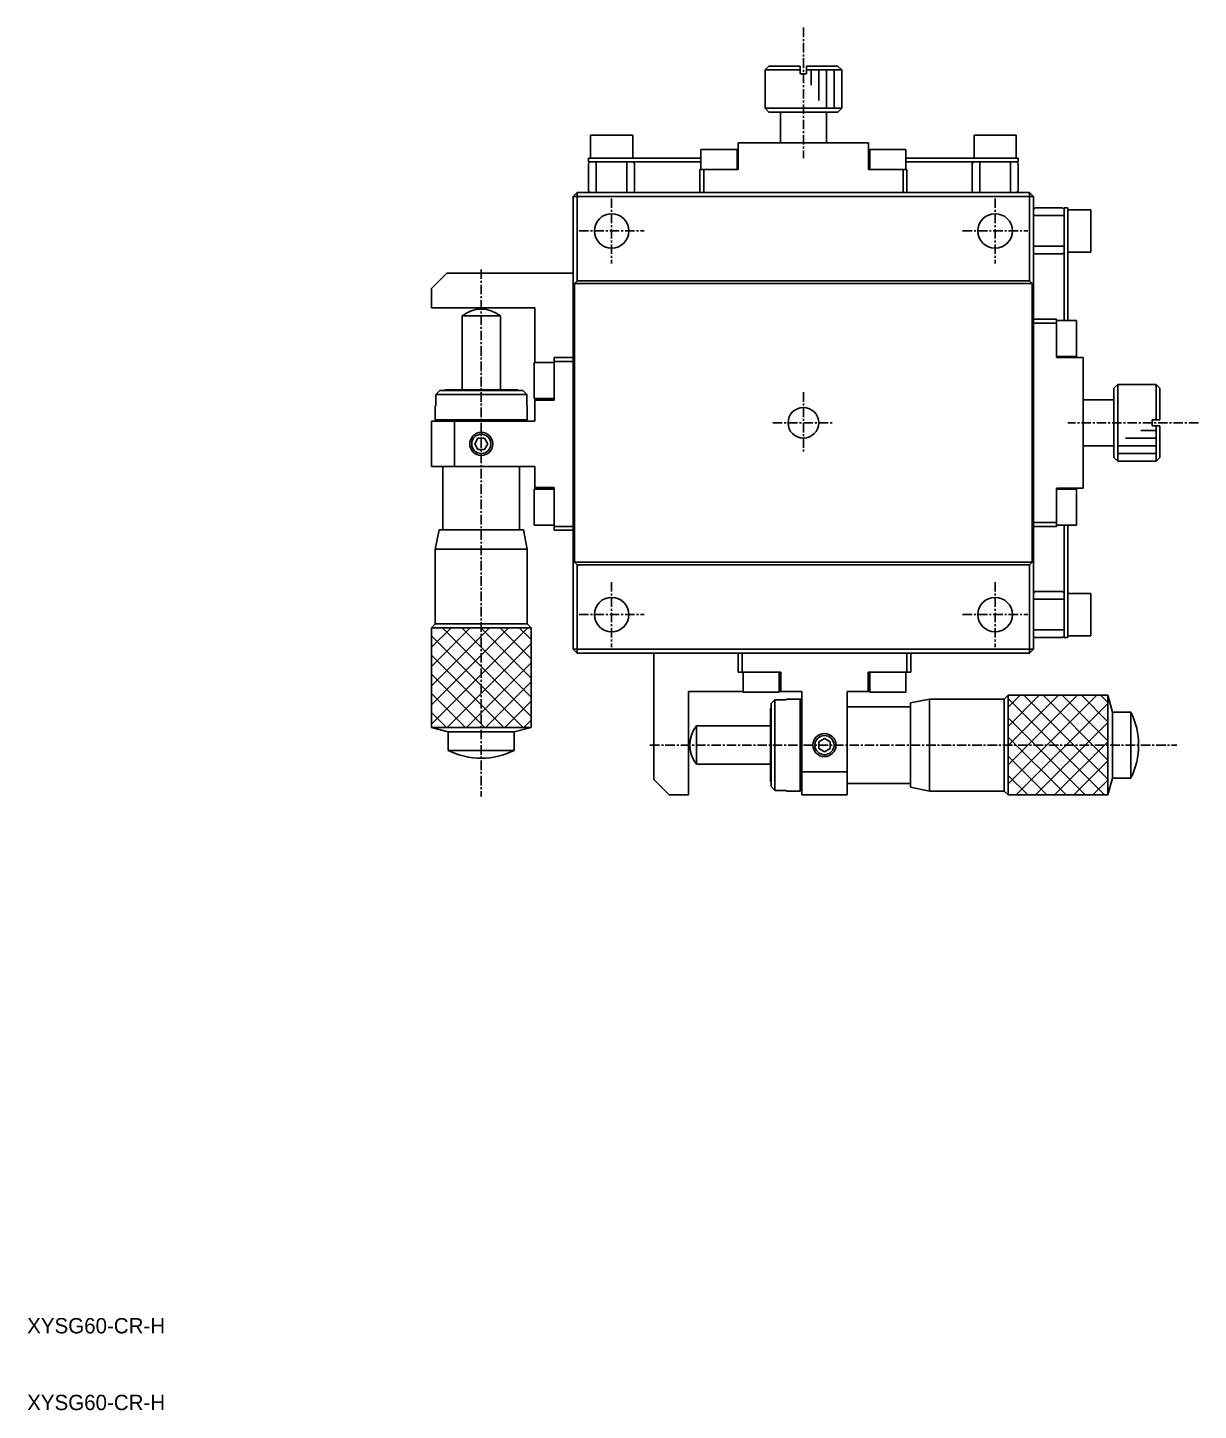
# Model space of a CAD drawing. Extents: x 10 to 454, y 10 to 251.
# Drawn here: x 10.1 to 162.7, y 10 to 190.2 of the extents above; entities that cross this region are included whole.
import ezdxf

# ---------------------------------------------------------------- set-up
doc = ezdxf.new("R2010")
doc.units = 0
doc.linetypes.add('CENTER', pattern=[2, 1.25, -0.25, 0.25, -0.25])
doc.layers.get('0').update_dxf_attribs({"linetype": 'CONTINUOUS'})
doc.layers.add('CENTER', color=1, linetype='CENTER')
doc.styles.get("Standard").update_dxf_attribs({"font": 'FGP教科書体NT-M'})

msp = doc.modelspace()

# ---------------------------------------------------------------- linework, layer by layer
at = {"color": 7, "linetype": 'CONTINUOUS'}
for p, q in [((106.21, 184.67), (106.71, 185.17)), ((106.21, 184.67), (110.81, 184.67)), ((106.21, 179.67), (106.21, 184.67)), ((110.81, 185.17), (106.71, 185.17)), ((110.81, 184.67), (110.81, 185.17)), ((110.81, 184.17), (110.81, 184.67)), ((111.61, 184.17), (110.81, 184.17)), ((115.71, 185.17), (111.61, 185.17)), ((111.61, 185.17), (111.61, 184.67)), ((111.61, 184.67), (116.21, 184.67)), ((111.61, 184.67), (111.61, 184.17)), ((115.71, 185.17), (116.21, 184.67)), ((116.21, 184.67), (116.21, 179.67)), ((111.21, 179.67), (106.21, 179.67)), ((106.71, 179.17), (106.21, 179.67)), ((106.71, 179.17), (111.21, 179.17)), ((106.71, 179.17), (108.21, 179.17)), ((108.21, 179.17), (114.21, 179.17)), ((111.21, 179.17), (108.21, 179.17)), ((108.21, 175.17), (108.21, 179.17)), ((116.21, 179.67), (111.21, 179.67)), ((111.21, 179.17), (115.71, 179.17)), ((114.21, 179.17), (111.21, 179.17)), ((114.21, 179.17), (115.71, 179.17)), ((114.21, 179.17), (114.21, 175.17)), ((116.21, 179.67), (115.71, 179.17)), ((83.46, 176.17), (86.21, 176.17)), ((83.46, 173.17), (83.46, 176.17)), ((86.21, 176.17), (88.96, 176.17)), ((88.96, 176.17), (88.96, 173.17)), ((102.71, 175.17), (109.96, 175.17)), ((102.71, 171.67), (102.71, 175.17)), ((109.96, 175.17), (112.46, 175.17)), ((112.46, 175.17), (119.71, 175.17)), ((119.71, 175.17), (119.71, 171.67)), ((133.46, 176.17), (136.21, 176.17)), ((133.46, 173.17), (133.46, 176.17)), ((136.21, 176.17), (138.96, 176.17)), ((138.96, 176.17), (138.96, 173.17)), ((83.21, 173.17), (83.21, 172.67)), ((85.21, 173.17), (83.21, 173.17)), ((85.21, 173.17), (97.86, 173.17)), ((97.86, 174.27), (100.21, 174.27)), ((97.86, 171.67), (97.86, 174.27)), ((100.21, 174.27), (102.56, 174.27)), ((102.56, 174.27), (102.56, 171.67)), ((102.56, 173.17), (102.71, 173.17)), ((119.71, 173.17), (119.86, 173.17)), ((119.86, 174.27), (122.21, 174.27)), ((119.86, 171.67), (119.86, 174.27)), ((122.21, 174.27), (124.56, 174.27)), ((124.56, 174.27), (124.56, 171.67)), ((124.56, 173.17), (137.21, 173.17)), ((139.21, 173.17), (137.21, 173.17)), ((139.21, 172.67), (139.21, 173.17)), ((83.21, 172.47), (83.41, 172.67)), ((83.21, 172.67), (83.41, 172.67)), ((83.21, 172.47), (83.21, 168.87)), ((84.21, 172.67), (83.41, 172.67)), ((84.21, 168.67), (84.21, 172.67)), ((84.21, 172.67), (85.21, 172.67)), ((84.21, 172.67), (85.21, 172.67)), ((85.21, 172.67), (88.21, 172.67)), ((88.21, 172.67), (85.21, 172.67)), ((88.21, 172.67), (88.21, 168.67)), ((97.86, 172.67), (88.21, 172.67)), ((89.01, 172.67), (89.21, 172.47)), ((89.21, 168.87), (89.21, 172.47)), ((97.71, 171.67), (97.71, 168.67)), ((97.71, 171.67), (98.21, 171.67)), ((98.21, 171.67), (99.39, 171.67)), ((98.21, 168.67), (98.21, 171.67)), ((100.21, 171.67), (99.39, 171.67)), ((101.04, 171.67), (100.21, 171.67)), ((101.04, 171.67), (102.71, 171.67)), ((102.71, 172.67), (102.56, 172.67)), ((119.86, 172.67), (119.71, 172.67)), ((119.71, 171.67), (121.39, 171.67)), ((122.21, 171.67), (121.39, 171.67)), ((123.04, 171.67), (122.21, 171.67)), ((123.04, 171.67), (124.21, 171.67)), ((124.21, 171.67), (124.21, 168.67)), ((124.21, 171.67), (124.71, 171.67)), ((134.21, 172.67), (124.56, 172.67)), ((124.71, 168.67), (124.71, 171.67)), ((133.21, 172.47), (133.41, 172.67)), ((133.21, 172.47), (133.21, 168.87)), ((134.21, 168.67), (134.21, 172.67)), ((134.21, 172.67), (137.21, 172.67)), ((137.21, 172.67), (134.21, 172.67)), ((137.21, 172.67), (138.21, 172.67)), ((137.21, 172.67), (138.21, 172.67)), ((139.01, 172.67), (138.21, 172.67)), ((138.21, 172.67), (138.21, 168.67)), ((139.01, 172.67), (139.21, 172.47)), ((139.01, 172.67), (139.21, 172.67)), ((139.21, 168.87), (139.21, 172.47)), ((81.21, 168.17), (81.71, 168.67)), ((81.71, 168.17), (81.21, 168.17)), ((81.21, 168.17), (81.21, 146.97)), ((81.71, 168.17), (81.71, 168.67)), ((140.71, 168.67), (81.71, 168.67)), ((81.71, 157.17), (81.71, 168.17)), ((81.71, 168.17), (140.71, 168.17)), ((83.41, 168.67), (83.21, 168.87)), ((89.21, 168.87), (89.01, 168.67)), ((124.21, 168.67), (98.21, 168.67)), ((124.21, 168.67), (98.21, 168.67)), ((133.41, 168.67), (133.21, 168.87)), ((139.21, 168.87), (139.01, 168.67)), ((140.71, 168.17), (140.71, 168.67)), ((140.71, 168.67), (141.21, 168.17)), ((140.71, 168.17), (140.71, 157.17)), ((140.71, 168.17), (141.21, 168.17)), ((141.21, 151.67), (141.21, 168.17)), ((141.21, 166.47), (141.41, 166.67)), ((145.01, 166.67), (141.41, 166.67)), ((145.01, 166.67), (145.21, 166.47)), ((145.71, 166.67), (145.21, 166.67)), ((145.21, 166.67), (145.21, 166.47)), ((145.21, 165.67), (145.21, 166.47)), ((145.71, 164.67), (145.71, 166.67)), ((145.71, 166.42), (148.71, 166.42)), ((148.71, 166.42), (148.71, 163.67)), ((141.21, 165.67), (145.21, 165.67)), ((145.21, 165.67), (145.21, 164.67)), ((145.21, 165.67), (145.21, 164.67)), ((145.21, 164.67), (145.21, 161.67)), ((145.21, 161.67), (145.21, 164.67)), ((145.71, 164.67), (145.71, 152.02)), ((148.71, 163.67), (148.71, 160.92)), ((145.21, 161.67), (141.21, 161.67)), ((141.41, 160.67), (141.21, 160.87)), ((141.41, 160.67), (145.01, 160.67)), ((145.21, 160.87), (145.01, 160.67)), ((145.21, 152.02), (145.21, 161.67)), ((148.71, 160.92), (145.71, 160.92)), ((62.71, 156.17), (64.71, 158.17)), ((81.21, 158.17), (64.71, 158.17)), ((81.71, 157.17), (81.36, 156.82)), ((81.36, 156.82), (81.36, 120.52)), ((81.36, 156.82), (141.06, 156.82)), ((140.71, 157.17), (81.71, 157.17)), ((141.06, 156.82), (140.71, 157.17)), ((141.06, 120.52), (141.06, 156.82)), ((62.71, 156.17), (62.71, 153.67)), ((76.21, 153.67), (62.71, 153.67)), ((76.21, 146.52), (76.21, 153.67)), ((66.71, 152.59), (69.21, 152.59)), ((66.71, 142.97), (66.71, 152.59)), ((69.21, 152.59), (71.71, 152.59)), ((71.71, 152.59), (71.71, 142.97)), ((144.21, 152.17), (141.21, 152.17)), ((141.21, 151.67), (144.21, 151.67)), ((141.21, 125.67), (141.21, 151.67)), ((141.21, 125.67), (141.21, 151.67)), ((144.21, 152.17), (144.21, 151.67)), ((144.21, 152.02), (146.81, 152.02)), ((144.21, 151.67), (144.21, 150.49)), ((146.81, 152.02), (146.81, 149.67)), ((144.21, 149.67), (144.21, 150.49)), ((144.21, 148.84), (144.21, 149.67)), ((146.81, 149.67), (146.81, 147.32)), ((144.21, 148.84), (144.21, 147.17)), ((76.11, 141.82), (76.11, 146.52)), ((76.11, 146.52), (78.71, 146.52)), ((81.21, 147.17), (78.71, 147.17)), ((78.71, 147.17), (78.71, 146.67)), ((78.71, 146.67), (81.21, 146.67)), ((78.71, 141.62), (78.71, 146.67)), ((81.21, 146.67), (81.21, 146.97)), ((81.21, 146.67), (81.21, 125.17)), ((146.81, 147.32), (144.21, 147.32)), ((144.21, 147.17), (147.71, 147.17)), ((145.21, 147.17), (145.21, 147.32)), ((145.71, 147.32), (145.71, 147.17)), ((147.71, 147.17), (147.71, 139.92)), ((63.8, 142.87), (63.3, 142.37)), ((63.3, 142.37), (75.13, 142.37)), ((63.3, 142.37), (63.3, 140.87)), ((74.62, 142.87), (63.8, 142.87)), ((64.46, 142.97), (73.96, 142.97)), ((64.46, 142.87), (64.46, 142.97)), ((73.96, 142.97), (73.96, 142.87)), ((75.13, 142.37), (74.62, 142.87)), ((75.13, 140.87), (75.13, 142.37)), ((151.71, 143.17), (152.21, 143.67)), ((151.71, 143.17), (151.71, 138.67)), ((151.71, 143.17), (151.71, 141.67)), ((152.21, 138.67), (152.21, 143.67)), ((152.21, 143.67), (157.21, 143.67)), ((157.21, 143.67), (157.21, 139.07)), ((157.21, 143.67), (157.71, 143.17)), ((157.71, 139.07), (157.71, 143.17)), ((63.3, 140.87), (63.21, 140.87)), ((63.21, 139.07), (63.21, 140.87)), ((75.21, 140.87), (75.13, 140.87)), ((75.21, 140.87), (75.21, 139.07)), ((78.71, 141.82), (76.11, 141.82)), ((76.21, 141.65), (76.21, 141.82)), ((78.71, 141.65), (76.21, 141.65)), ((76.21, 141.65), (76.21, 141.62)), ((76.21, 141.62), (78.71, 141.62)), ((76.21, 141.62), (76.21, 138.87)), ((147.71, 141.67), (151.71, 141.67)), ((151.71, 141.67), (151.71, 135.67)), ((151.71, 138.67), (151.71, 141.67)), ((65.71, 138.87), (62.71, 138.87)), ((62.71, 138.87), (62.71, 132.97)), ((75.21, 139.07), (63.21, 139.07)), ((63.41, 138.87), (63.21, 139.07)), ((65.71, 138.87), (76.21, 138.87)), ((65.71, 132.97), (65.71, 138.87)), ((75.21, 139.07), (75.01, 138.87)), ((147.71, 139.92), (147.71, 137.42)), ((156.71, 138.27), (156.71, 139.07)), ((156.71, 139.07), (157.21, 139.07)), ((157.21, 139.07), (157.71, 139.07)), ((147.71, 137.42), (147.71, 130.17)), ((151.71, 138.67), (151.71, 134.17)), ((151.71, 135.67), (151.71, 138.67)), ((152.21, 133.67), (152.21, 138.67)), ((157.21, 138.27), (156.71, 138.27)), ((157.21, 138.27), (157.21, 133.67)), ((157.71, 138.27), (157.21, 138.27)), ((157.71, 134.17), (157.71, 138.27)), ((68.78, 136.67), (68.35, 135.92)), ((68.35, 135.92), (68.78, 135.17)), ((69.65, 136.67), (68.78, 136.67)), ((68.78, 135.17), (69.65, 135.17)), ((70.08, 135.92), (69.65, 136.67)), ((69.65, 135.17), (70.08, 135.92)), ((151.71, 135.67), (147.71, 135.67)), ((151.71, 135.67), (151.71, 134.17)), ((152.21, 133.67), (151.71, 134.17)), ((157.21, 133.67), (152.21, 133.67)), ((157.71, 134.17), (157.21, 133.67)), ((62.71, 132.97), (65.71, 132.97)), ((64.21, 124.72), (64.21, 132.97)), ((65.71, 132.97), (76.21, 132.97)), ((74.21, 132.97), (74.21, 124.72)), ((76.21, 132.97), (76.21, 130.22)), ((76.11, 125.32), (76.11, 130.02)), ((76.11, 130.02), (78.71, 130.02)), ((78.71, 130.22), (76.21, 130.22)), ((76.21, 130.22), (76.21, 130.19)), ((76.21, 130.19), (78.71, 130.19)), ((76.21, 130.19), (76.21, 130.02)), ((78.71, 130.22), (78.71, 125.17)), ((147.71, 130.17), (144.21, 130.17)), ((144.21, 130.17), (144.21, 128.49)), ((144.21, 130.02), (146.81, 130.02)), ((145.21, 130.02), (145.21, 130.17)), ((145.71, 130.17), (145.71, 130.02)), ((146.81, 130.02), (146.81, 127.67)), ((144.21, 127.67), (144.21, 128.49)), ((144.21, 126.84), (144.21, 127.67)), ((144.21, 126.84), (144.21, 125.67)), ((146.81, 127.67), (146.81, 125.32)), ((63.21, 122.22), (63.71, 124.72)), ((63.71, 124.72), (69.21, 124.72)), ((69.21, 124.72), (74.71, 124.72)), ((74.71, 124.72), (75.21, 122.22)), ((78.71, 125.32), (76.11, 125.32)), ((81.21, 125.17), (78.71, 125.17)), ((78.71, 125.17), (78.71, 124.67)), ((78.71, 124.67), (81.21, 124.67)), ((81.21, 124.87), (81.21, 125.17)), ((81.21, 124.87), (81.21, 109.17)), ((144.21, 125.67), (141.21, 125.67)), ((141.21, 109.17), (141.21, 125.67)), ((141.21, 125.17), (144.21, 125.17)), ((144.21, 125.67), (144.21, 125.17)), ((146.81, 125.32), (144.21, 125.32)), ((145.21, 115.67), (145.21, 125.32)), ((145.71, 125.32), (145.71, 112.67)), ((63.21, 122.22), (69.21, 122.22)), ((63.21, 112.47), (63.21, 122.22)), ((69.21, 122.22), (75.21, 122.22)), ((75.21, 122.22), (75.21, 112.47)), ((81.36, 120.52), (81.71, 120.17)), ((81.36, 120.52), (141.06, 120.52)), ((81.71, 109.17), (81.71, 120.17)), ((81.71, 120.17), (140.71, 120.17)), ((140.71, 120.17), (141.06, 120.52)), ((140.71, 120.17), (140.71, 109.17)), ((141.21, 116.47), (141.41, 116.67)), ((141.21, 115.67), (145.21, 115.67)), ((145.01, 116.67), (141.41, 116.67)), ((145.01, 116.67), (145.21, 116.47)), ((145.21, 115.67), (145.21, 112.67)), ((145.21, 112.67), (145.21, 115.67)), ((145.71, 116.42), (148.71, 116.42)), ((148.71, 116.42), (148.71, 113.67)), ((148.71, 113.67), (148.71, 110.92)), ((62.71, 111.97), (63.21, 112.47)), ((75.71, 111.97), (62.71, 111.97)), ((62.71, 111.97), (62.71, 98.97)), ((63.21, 112.47), (69.21, 112.47)), ((69.21, 112.47), (75.21, 112.47)), ((69.21, 111.97), (75.71, 111.97)), ((75.21, 112.47), (75.71, 111.97)), ((75.71, 98.97), (75.71, 111.97)), ((145.21, 112.67), (145.21, 111.67)), ((145.21, 112.67), (145.21, 111.67)), ((145.71, 110.67), (145.71, 112.67)), ((145.21, 111.67), (141.21, 111.67)), ((141.41, 110.67), (141.21, 110.87)), ((141.41, 110.67), (145.01, 110.67)), ((145.21, 110.87), (145.01, 110.67)), ((145.21, 110.87), (145.21, 111.67)), ((145.21, 110.87), (145.21, 110.67)), ((145.21, 110.67), (145.71, 110.67)), ((148.71, 110.92), (145.71, 110.92)), ((81.21, 109.17), (81.71, 109.17)), ((81.71, 108.67), (81.21, 109.17)), ((140.71, 109.17), (81.71, 109.17)), ((81.71, 108.67), (81.71, 109.17)), ((81.71, 108.67), (140.71, 108.67)), ((91.71, 108.67), (91.71, 92.17)), ((102.71, 108.67), (102.71, 106.17)), ((103.21, 108.67), (102.91, 108.67)), ((103.21, 106.17), (103.21, 108.67)), ((103.21, 108.67), (124.71, 108.67)), ((124.71, 108.67), (124.71, 106.17)), ((125.01, 108.67), (124.71, 108.67)), ((125.21, 106.17), (125.21, 108.67)), ((141.21, 109.17), (140.71, 108.67)), ((140.71, 108.67), (140.71, 109.17)), ((141.21, 109.17), (140.71, 109.17)), ((102.71, 106.17), (103.21, 106.17)), ((108.26, 106.17), (103.21, 106.17)), ((103.36, 103.57), (103.36, 106.17)), ((108.06, 106.17), (108.06, 103.57)), ((108.23, 106.17), (108.23, 103.67)), ((108.26, 103.67), (108.26, 106.17)), ((119.67, 106.17), (119.67, 103.67)), ((119.67, 106.17), (124.71, 106.17)), ((119.7, 103.67), (119.7, 106.17)), ((119.86, 103.57), (119.86, 106.17)), ((124.56, 106.17), (124.56, 103.57)), ((124.71, 106.17), (125.21, 106.17)), ((96.21, 103.67), (96.21, 90.17)), ((103.36, 103.67), (96.21, 103.67)), ((108.06, 103.57), (103.36, 103.57)), ((108.23, 103.67), (108.06, 103.67)), ((108.23, 103.67), (108.26, 103.67)), ((108.26, 103.67), (111.01, 103.67)), ((111.01, 93.17), (111.01, 103.67)), ((116.91, 93.17), (116.91, 103.67)), ((116.91, 103.67), (119.67, 103.67)), ((119.67, 103.67), (119.7, 103.67)), ((119.7, 103.67), (119.86, 103.67)), ((124.56, 103.57), (119.86, 103.57)), ((137.41, 102.67), (137.91, 103.17)), ((137.91, 96.67), (137.91, 103.17)), ((150.91, 103.17), (137.91, 103.17)), ((137.91, 103.17), (137.91, 90.17)), ((150.91, 103.17), (151.5, 100.97)), ((150.91, 90.17), (150.91, 103.17)), ((106.91, 91.92), (106.91, 101.42)), ((106.91, 101.42), (107.01, 101.42)), ((107.51, 102.58), (107.01, 102.08)), ((107.01, 102.08), (107.01, 91.26)), ((109.01, 102.58), (107.51, 102.58)), ((107.51, 90.75), (107.51, 102.58)), ((109.01, 102.67), (109.01, 102.58)), ((109.01, 102.67), (110.81, 102.67)), ((110.81, 102.67), (110.81, 90.67)), ((110.81, 102.67), (111.01, 102.47)), ((116.91, 101.67), (125.16, 101.67)), ((125.16, 102.17), (127.66, 102.67)), ((125.16, 96.67), (125.16, 102.17)), ((127.66, 96.67), (127.66, 102.67)), ((127.66, 102.67), (137.41, 102.67)), ((137.41, 96.67), (137.41, 102.67)), ((151.5, 96.67), (151.5, 100.97)), ((151.5, 100.97), (153.91, 100.97)), ((153.91, 96.67), (153.91, 100.97)), ((97.29, 96.67), (97.29, 99.17)), ((97.29, 99.17), (106.91, 99.17)), ((62.71, 98.97), (69.21, 98.97)), ((64.91, 98.38), (62.71, 98.97)), ((62.71, 98.97), (75.71, 98.97)), ((64.91, 98.38), (69.21, 98.38)), ((64.91, 95.97), (64.91, 98.38)), ((69.21, 98.38), (73.51, 98.38)), ((75.71, 98.97), (73.51, 98.38)), ((73.51, 98.38), (73.51, 95.97)), ((113.96, 97.53), (113.21, 97.1)), ((114.71, 97.1), (113.96, 97.53)), ((64.91, 95.97), (69.21, 95.97)), ((69.21, 95.97), (73.51, 95.97)), ((97.29, 94.17), (97.29, 96.67)), ((113.21, 97.1), (113.21, 96.23)), ((113.21, 96.23), (113.96, 95.8)), ((113.96, 95.8), (114.71, 96.23)), ((114.71, 96.23), (114.71, 97.1)), ((125.16, 91.17), (125.16, 96.67)), ((127.66, 90.67), (127.66, 96.67)), ((137.41, 90.67), (137.41, 96.67)), ((150.91, 90.17), (150.91, 96.67)), ((151.5, 92.37), (151.5, 96.67)), ((153.91, 92.37), (153.91, 96.67)), ((106.91, 94.17), (97.29, 94.17)), ((93.71, 90.17), (91.71, 92.17)), ((107.01, 91.92), (106.91, 91.92)), ((116.91, 93.17), (111.01, 93.17)), ((111.01, 93.17), (111.01, 90.17)), ((116.91, 90.17), (116.91, 93.17)), ((151.5, 92.37), (150.91, 90.17)), ((153.91, 92.37), (151.5, 92.37)), ((93.71, 90.17), (96.21, 90.17)), ((107.01, 91.26), (107.51, 90.75)), ((107.51, 90.75), (109.01, 90.75)), ((109.01, 90.75), (109.01, 90.67)), ((110.81, 90.67), (109.01, 90.67)), ((111.01, 90.87), (110.81, 90.67)), ((111.01, 90.17), (116.91, 90.17)), ((125.16, 91.67), (116.91, 91.67)), ((127.66, 90.67), (125.16, 91.17)), ((137.41, 90.67), (127.66, 90.67)), ((137.91, 90.17), (137.41, 90.67)), ((137.91, 90.17), (150.91, 90.17))]:
    msp.add_line(p, q, dxfattribs=at)
at = {"color": 3, "linetype": 'CONTINUOUS'}
for p, q in [((112.21, 184.67), (112.21, 182.67)), ((113.21, 184.67), (113.21, 180.67)), ((114.21, 184.67), (114.21, 179.67)), ((115.21, 184.67), (115.21, 179.67)), ((157.21, 137.67), (155.21, 137.67)), ((157.21, 135.67), (152.21, 135.67)), ((157.21, 136.67), (153.21, 136.67)), ((157.21, 134.67), (152.21, 134.67)), ((62.71, 111.97), (69.21, 111.97)), ((62.71, 98.97), (62.71, 111.97)), ((62.71, 99.41), (75.27, 111.97)), ((62.71, 101.91), (72.77, 111.97)), ((62.71, 104.41), (70.27, 111.97)), ((62.71, 106.91), (67.77, 111.97)), ((62.71, 109.41), (65.27, 111.97)), ((62.71, 111.91), (62.77, 111.97)), ((75.71, 100.41), (64.16, 111.97)), ((75.71, 102.91), (66.66, 111.97)), ((75.71, 105.41), (69.16, 111.97)), ((75.71, 107.91), (71.66, 111.97)), ((75.71, 110.41), (74.16, 111.97)), ((75.71, 111.97), (75.71, 98.97)), ((74.66, 98.97), (62.71, 110.91)), ((72.16, 98.97), (62.71, 108.41)), ((64.77, 98.97), (75.71, 109.91)), ((67.27, 98.97), (75.71, 107.41)), ((69.66, 98.97), (62.71, 105.91)), ((69.77, 98.97), (75.71, 104.91)), ((67.16, 98.97), (62.71, 103.41)), ((137.91, 103.17), (150.91, 103.17)), ((149.47, 103.17), (137.91, 91.61)), ((146.97, 103.17), (137.91, 94.11)), ((144.47, 103.17), (137.91, 96.61)), ((141.97, 103.17), (137.91, 99.11)), ((139.47, 103.17), (137.91, 101.61)), ((150.47, 90.17), (137.91, 102.72)), ((150.91, 92.22), (139.97, 103.17)), ((150.91, 94.72), (142.47, 103.17)), ((150.91, 97.22), (144.97, 103.17)), ((150.91, 99.72), (147.47, 103.17)), ((150.91, 102.22), (149.97, 103.17)), ((150.91, 96.67), (150.91, 103.17)), ((64.66, 98.97), (62.71, 100.91)), ((72.27, 98.97), (75.71, 102.41)), ((150.91, 102.11), (138.97, 90.17)), ((74.77, 98.97), (75.71, 99.91)), ((147.97, 90.17), (137.91, 100.22)), ((150.91, 99.61), (141.47, 90.17)), ((69.21, 98.97), (75.71, 98.97)), ((145.47, 90.17), (137.91, 97.72)), ((137.91, 90.17), (137.91, 96.67)), ((150.91, 97.11), (143.97, 90.17)), ((142.97, 90.17), (137.91, 95.22)), ((150.91, 94.61), (146.47, 90.17)), ((140.47, 90.17), (137.91, 92.72)), ((150.91, 92.11), (148.97, 90.17)), ((137.97, 90.17), (137.91, 90.22)), ((150.91, 90.17), (137.91, 90.17))]:
    msp.add_line(p, q, dxfattribs=at)
at = {"color": 7, "linetype": 'CONTINUOUS'}
for centre, radius in [((86.21, 163.67), 2.25), ((136.21, 163.67), 2.25), ((111.21, 138.67), 2), ((69.21, 135.92), 1.25), ((86.21, 113.67), 2.25), ((136.21, 113.67), 2.25), ((113.96, 96.67), 1.25)]:
    msp.add_circle(centre, radius, dxfattribs=at)
at = {"color": 3, "linetype": 'CONTINUOUS'}
for centre in [(69.21, 135.92), (113.96, 96.67)]:
    msp.add_circle(centre, 1.5, dxfattribs=at)
at = {"color": 7, "linetype": 'CONTINUOUS'}
for centre, radius, start, end in [((69.21, 149.47), 4, 51.3178, 128.6822), ((145.17, 96.67), 9.75, 333.8162, 26.1838), ((100.41, 96.67), 4, 141.3178, 218.6822), ((69.21, 104.71), 9.75, 243.8162, 296.1838)]:
    msp.add_arc(centre, radius, start, end, dxfattribs=at)
at = {"layer": 'CENTER', "color": 1, "linetype": 'CENTER'}
for p, q in [((111.21, 190.17), (111.21, 173.17)), ((86.21, 167.92), (86.21, 159.42)), ((136.21, 167.92), (136.21, 159.42)), ((81.96, 163.67), (90.46, 163.67)), ((131.96, 163.67), (140.46, 163.67)), ((69.21, 158.67), (69.21, 89.97)), ((111.21, 142.67), (111.21, 134.67)), ((107.21, 138.67), (115.21, 138.67)), ((162.71, 138.67), (145.71, 138.67)), ((86.21, 117.92), (86.21, 109.42)), ((136.21, 117.92), (136.21, 109.42)), ((81.96, 113.67), (90.46, 113.67)), ((131.96, 113.67), (140.46, 113.67)), ((91.21, 96.67), (159.91, 96.67))]:
    msp.add_line(p, q, dxfattribs=at)

# ---------------------------------------------------------------- texts
at = {"color": 7, "linetype": 'CONTINUOUS'}
for p in [(10, 20), (10, 10)]:
    msp.add_text('XYSG60-CR-H', height=2, dxfattribs=at).set_placement(p)

doc.saveas('drawing.dxf')
